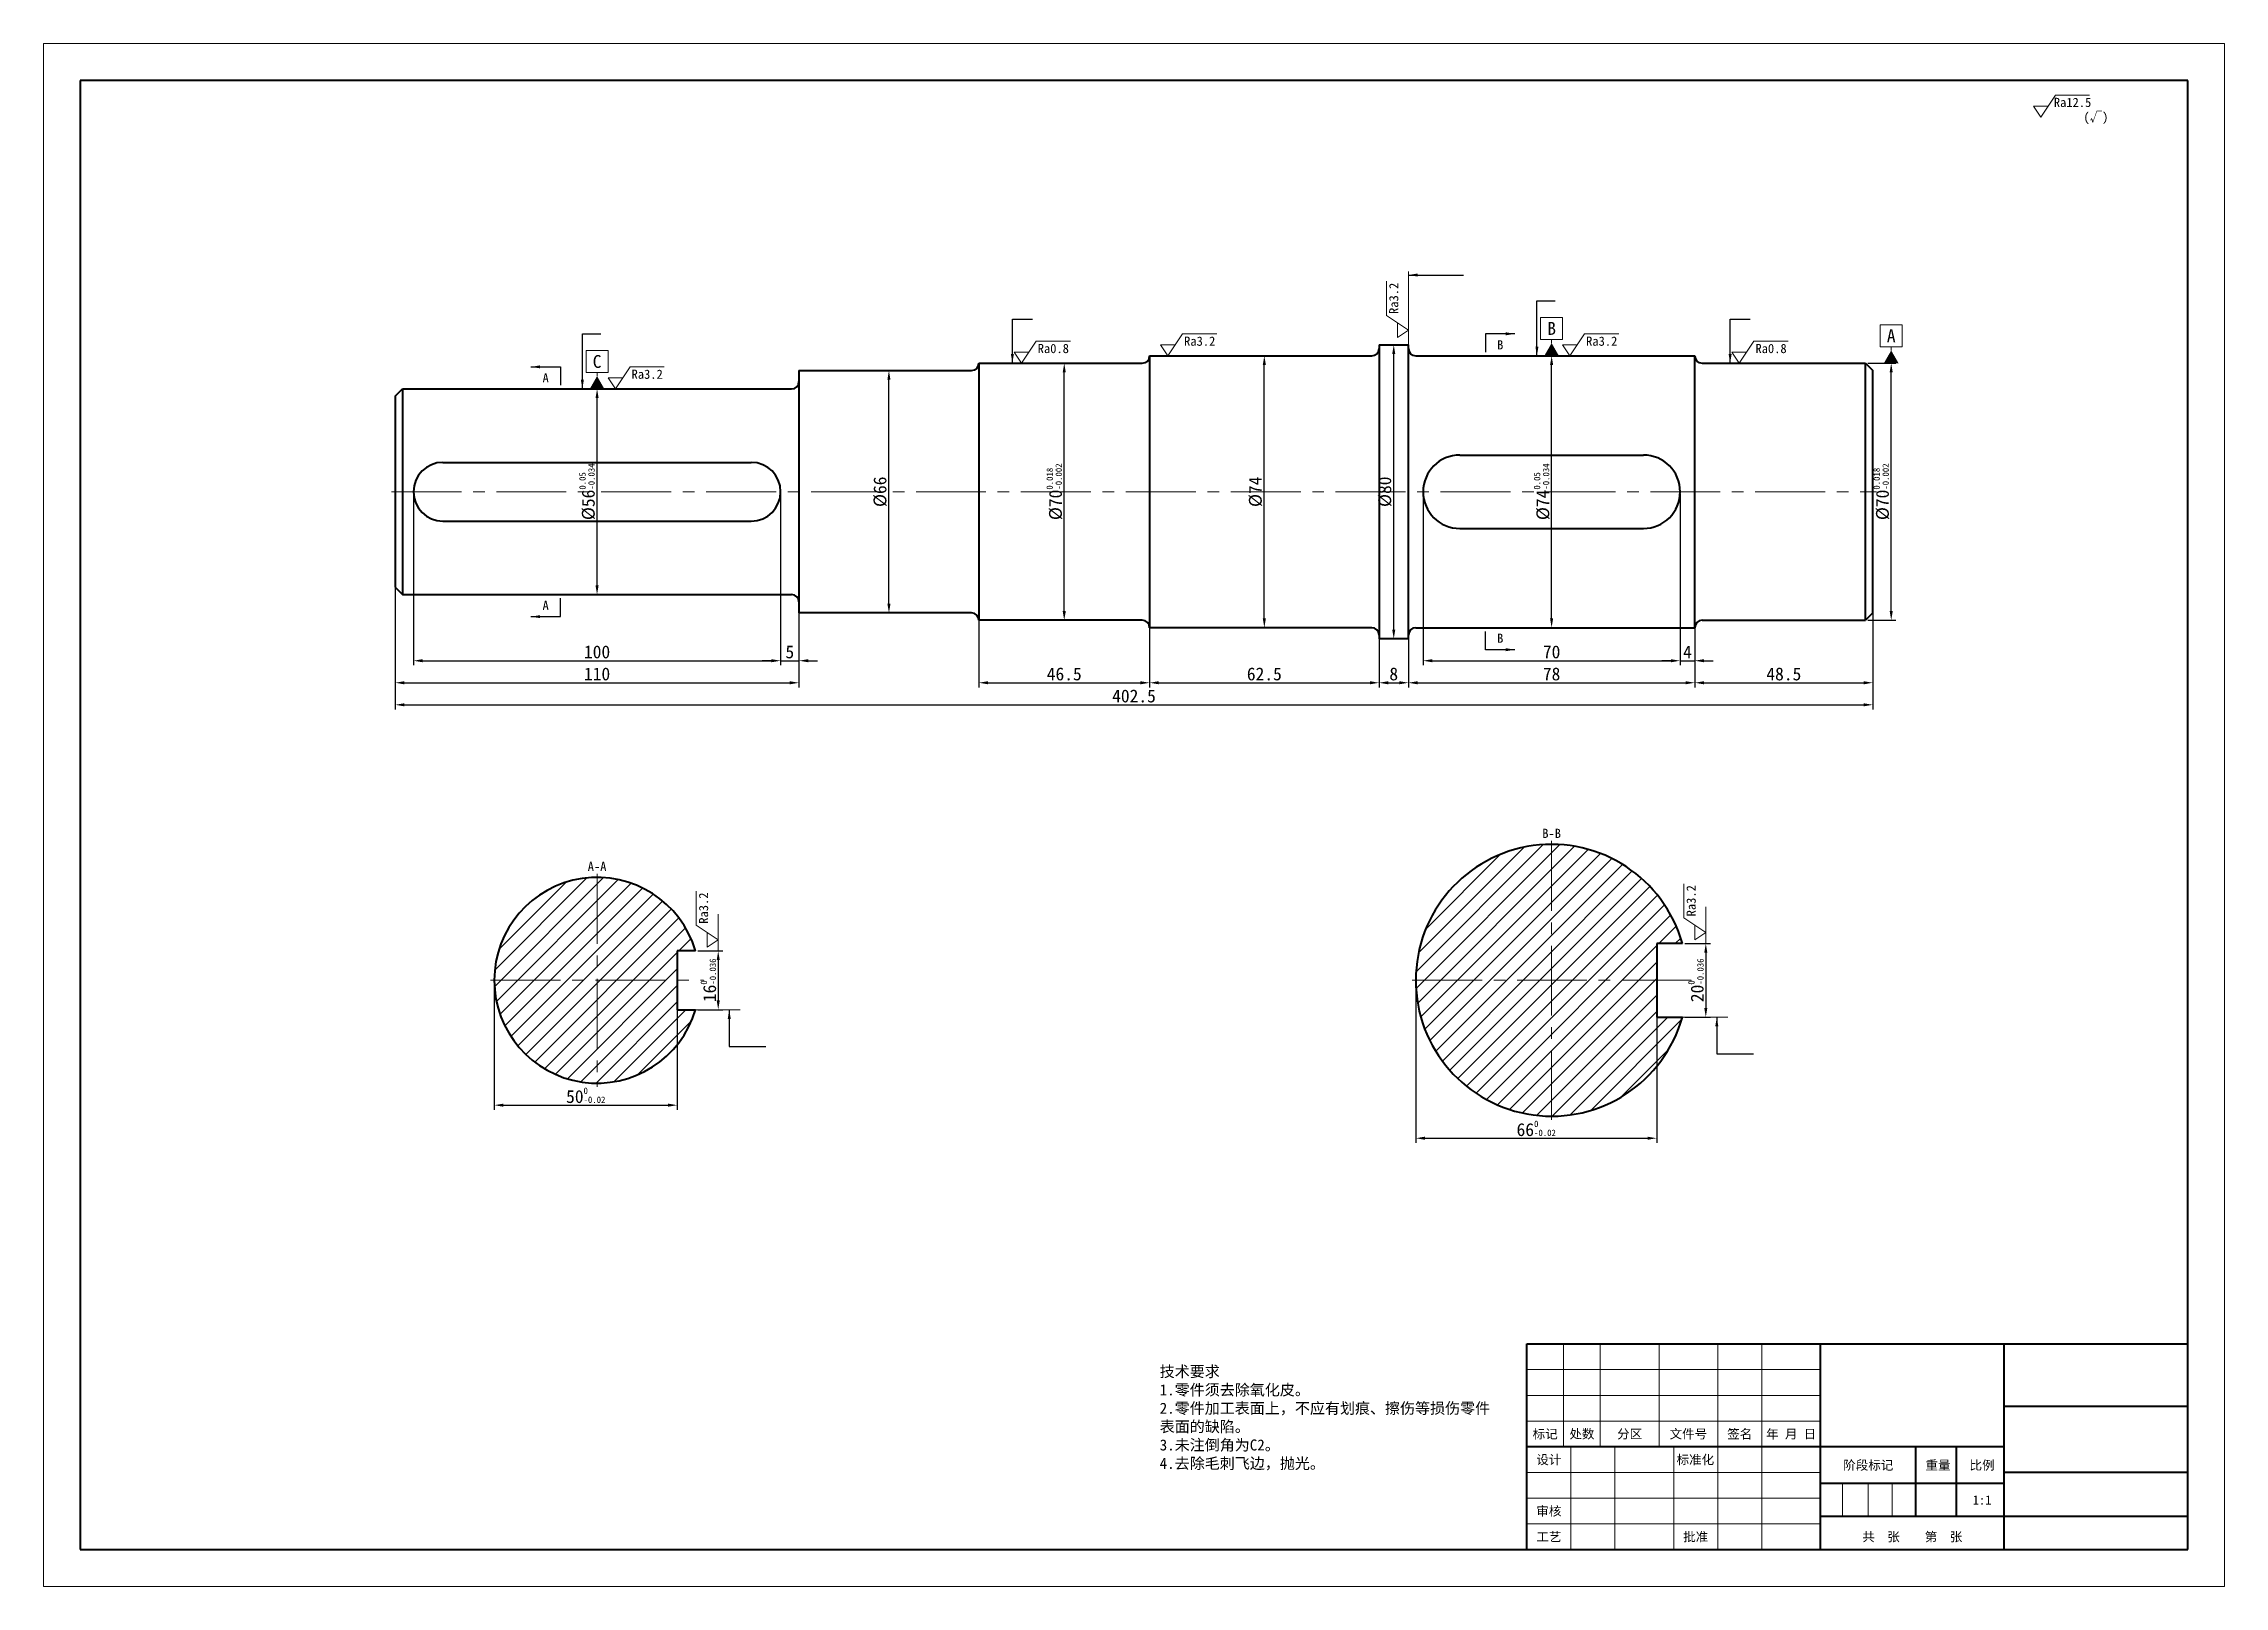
# Model space of a CAD drawing. Header units: millimetres. Extents: x -10 to 584, y -10 to 410.
import ezdxf
from ezdxf.enums import TextEntityAlignment as Align

# ---------------------------------------------------------------- set-up
doc = ezdxf.new("R2010")
doc.units = ezdxf.units.MM
doc.linetypes.add('CENTER2', pattern=[28.575, 19.05, -3.175, 3.175, -3.175])
for name, color, linetype, lineweight in [('中心线', 1, 'CENTER2', 20), ('剖面线', 4, 'Continuous', 20), ('尺寸', 3, 'Continuous', 20), ('文字', 7, 'Continuous', 20), ('标注', 7, 'Continuous', 20), ('粗实线', 7, 'Continuous', 40), ('细实线', 7, 'Continuous', 20)]:
    doc.layers.add(name, color=color, linetype=linetype, lineweight=lineweight)
doc.styles.add('SongTi', font='', dxfattribs={"height": 2.5})
doc.styles.get('SongTi').set_extended_font_data('SimSun', bold=True)
doc.dimstyles.new('ISO-25', dxfattribs={"dimtxt": 2.5, "dimasz": 2.5, "dimexe": 1.25, "dimexo": 0.625, "dimtad": 1, "dimdsep": 46, "dimtxsty": 'Standard', "dimcen": 2.5, "dimadec": 0, "dimazin": 0, "dimtfac": 1, "dimtmove": 0, "dimatfit": 3, "dimfxl": 1, "dimarcsym": 0})

# ---------------------------------------------------------------- blocks, each defined once
blk = doc.blocks.new('*D1')
at = {"layer": 'Defpoints', "color": 0, "linetype": 'Continuous'}
for p in [(90.75, 288), (190.75, 288), (190.75, 242)]:
    blk.add_point(p, dxfattribs=at)
at = {"layer": '尺寸', "color": 0, "linetype": 'Continuous', "lineweight": -2}
for p, q in [((90.75, 287.38), (90.75, 240.75)), ((190.75, 287.38), (190.75, 240.75)), ((93.25, 242), (188.25, 242))]:
    blk.add_line(p, q, dxfattribs=at)
at = {"layer": '尺寸', "color": 0, "linetype": 'Continuous'}
for points in [[(93.25, 242.42), (93.25, 241.58), (90.75, 242)], [(188.25, 242.42), (188.25, 241.58), (190.75, 242)]]:
    blk.add_solid(points, dxfattribs=at)
at = {"layer": '尺寸', "color": 0, "linetype": 'Continuous', "lineweight": 20, "insert": (140.75, 244.38), "char_height": 3.5, "attachment_point": 5}
blk.add_mtext('\\A3;100', dxfattribs=at)
blk = doc.blocks.new('*D2')
at = {"layer": 'Defpoints', "color": 0, "linetype": 'Continuous'}
for p in [(190.75, 288), (195.75, 288), (195.75, 242)]:
    blk.add_point(p, dxfattribs=at)
at = {"layer": '尺寸', "color": 0, "linetype": 'Continuous', "lineweight": -2}
for p, q in [((190.75, 287.38), (190.75, 240.75)), ((195.75, 287.38), (195.75, 240.75)), ((188.25, 242), (185.75, 242)), ((190.75, 242), (195.75, 242)), ((198.25, 242), (200.75, 242))]:
    blk.add_line(p, q, dxfattribs=at)
at = {"layer": '尺寸', "color": 0, "linetype": 'Continuous'}
for points in [[(188.25, 242.42), (188.25, 241.58), (190.75, 242)], [(198.25, 242.42), (198.25, 241.58), (195.75, 242)]]:
    blk.add_solid(points, dxfattribs=at)
at = {"layer": '尺寸', "color": 0, "linetype": 'Continuous', "lineweight": 20, "insert": (193.25, 244.38), "char_height": 3.5, "attachment_point": 5}
blk.add_mtext('\\A3;5', dxfattribs=at)
blk = doc.blocks.new('*D3')
at = {"layer": 'Defpoints', "color": 0, "linetype": 'Continuous'}
for p in [(112.75, 155), (162.58, 155), (162.58, 121)]:
    blk.add_point(p, dxfattribs=at)
at = {"layer": '尺寸', "color": 0, "linetype": 'Continuous', "lineweight": -2}
for p, q in [((112.75, 154.38), (112.75, 119.75)), ((162.58, 154.38), (162.58, 119.75)), ((115.25, 121), (160.08, 121))]:
    blk.add_line(p, q, dxfattribs=at)
at = {"layer": '尺寸', "color": 0, "linetype": 'Continuous'}
for points in [[(115.25, 121.42), (115.25, 120.58), (112.75, 121)], [(160.08, 121.42), (160.08, 120.58), (162.58, 121)]]:
    blk.add_solid(points, dxfattribs=at)
at = {"layer": '尺寸', "color": 0, "linetype": 'Continuous', "lineweight": 20, "insert": (137.67, 123.67), "char_height": 3.5, "attachment_point": 5}
blk.add_mtext('\\A3;50{\\H0.5x;\\S0^ -0.02;}', dxfattribs=at)
blk = doc.blocks.new('*D4')
at = {"layer": 'Defpoints', "color": 0, "linetype": 'Continuous'}
for p in [(167.58, 163), (167.58, 147), (173.75, 147)]:
    blk.add_point(p, dxfattribs=at)
at = {"layer": '尺寸', "color": 0, "linetype": 'Continuous', "lineweight": -2}
for p, q in [((168.21, 163), (175, 163)), ((173.75, 160.5), (173.75, 149.5)), ((168.21, 147), (175, 147))]:
    blk.add_line(p, q, dxfattribs=at)
at = {"layer": '尺寸', "color": 0, "linetype": 'Continuous'}
for points in [[(173.33, 160.5), (174.17, 160.5), (173.75, 163)], [(173.33, 149.5), (174.17, 149.5), (173.75, 147)]]:
    blk.add_solid(points, dxfattribs=at)
at = {"layer": '尺寸', "color": 0, "linetype": 'Continuous', "lineweight": 20, "insert": (171.08, 155), "char_height": 3.5, "attachment_point": 5, "rotation": 90}
blk.add_mtext('\\A3;16{\\H0.5x;\\S0^ -0.036;}', dxfattribs=at)
blk = doc.blocks.new('*D5')
at = {"layer": 'Defpoints', "color": 0, "linetype": 'Continuous'}
for p in [(140.75, 316), (140.75, 316), (140.75, 260)]:
    blk.add_point(p, dxfattribs=at)
at = {"layer": '尺寸', "color": 0, "linetype": 'Continuous', "lineweight": -2}
for p, q in [((140.12, 316), (139.5, 316)), ((140.75, 262.5), (140.75, 313.5)), ((140.12, 260), (139.5, 260))]:
    blk.add_line(p, q, dxfattribs=at)
at = {"layer": '尺寸', "color": 0, "linetype": 'Continuous'}
for points in [[(140.33, 313.5), (141.17, 313.5), (140.75, 316)], [(140.33, 262.5), (141.17, 262.5), (140.75, 260)]]:
    blk.add_solid(points, dxfattribs=at)
at = {"layer": '尺寸', "color": 0, "linetype": 'Continuous', "lineweight": 20, "insert": (138.08, 288), "char_height": 3.5, "attachment_point": 5, "rotation": 90}
blk.add_mtext('\\A3;%%C56{\\H0.5x;\\S0.05^ -0.034;}', dxfattribs=at)
blk = doc.blocks.new('*D6')
at = {"layer": 'Defpoints', "color": 0, "linetype": 'Continuous'}
for p in [(85.75, 288), (195.75, 288), (195.75, 236)]:
    blk.add_point(p, dxfattribs=at)
at = {"layer": '尺寸', "color": 0, "linetype": 'Continuous', "lineweight": -2}
for p, q in [((85.75, 287.38), (85.75, 234.75)), ((195.75, 287.38), (195.75, 234.75)), ((88.25, 236), (193.25, 236))]:
    blk.add_line(p, q, dxfattribs=at)
at = {"layer": '尺寸', "color": 0, "linetype": 'Continuous'}
for points in [[(88.25, 236.42), (88.25, 235.58), (85.75, 236)], [(193.25, 236.42), (193.25, 235.58), (195.75, 236)]]:
    blk.add_solid(points, dxfattribs=at)
at = {"layer": '尺寸', "color": 0, "linetype": 'Continuous', "lineweight": 20, "insert": (140.75, 238.38), "char_height": 3.5, "attachment_point": 5}
blk.add_mtext('\\A3;110', dxfattribs=at)
blk = doc.blocks.new('*D7')
at = {"layer": 'Defpoints', "color": 0, "linetype": 'Continuous'}
for p in [(220.25, 321), (220.25, 321), (220.25, 255)]:
    blk.add_point(p, dxfattribs=at)
at = {"layer": '尺寸', "color": 0, "linetype": 'Continuous', "lineweight": -2}
for p, q in [((220.88, 321), (221.5, 321)), ((220.25, 257.5), (220.25, 318.5)), ((219.62, 255), (219, 255))]:
    blk.add_line(p, q, dxfattribs=at)
at = {"layer": '尺寸', "color": 0, "linetype": 'Continuous'}
for points in [[(219.83, 318.5), (220.67, 318.5), (220.25, 321)], [(219.83, 257.5), (220.67, 257.5), (220.25, 255)]]:
    blk.add_solid(points, dxfattribs=at)
at = {"layer": '尺寸', "color": 0, "linetype": 'Continuous', "lineweight": 20, "insert": (217.88, 288), "char_height": 3.5, "attachment_point": 5, "rotation": 90}
blk.add_mtext('\\A3;%%C66', dxfattribs=at)
blk = doc.blocks.new('*D8')
at = {"layer": 'Defpoints', "color": 0, "linetype": 'Continuous'}
for p in [(244.75, 288), (291.25, 288), (291.25, 236)]:
    blk.add_point(p, dxfattribs=at)
at = {"layer": '尺寸', "color": 0, "linetype": 'Continuous', "lineweight": -2}
for p, q in [((244.75, 287.38), (244.75, 234.75)), ((291.25, 287.38), (291.25, 234.75)), ((247.25, 236), (288.75, 236))]:
    blk.add_line(p, q, dxfattribs=at)
at = {"layer": '尺寸', "color": 0, "linetype": 'Continuous'}
for points in [[(247.25, 236.42), (247.25, 235.58), (244.75, 236)], [(288.75, 236.42), (288.75, 235.58), (291.25, 236)]]:
    blk.add_solid(points, dxfattribs=at)
at = {"layer": '尺寸', "color": 0, "linetype": 'Continuous', "lineweight": 20, "insert": (268, 238.38), "char_height": 3.5, "attachment_point": 5}
blk.add_mtext('\\A3;46.5', dxfattribs=at)
blk = doc.blocks.new('*D9')
at = {"layer": 'Defpoints', "color": 0, "linetype": 'Continuous'}
for p in [(268, 323), (268, 323), (268, 253)]:
    blk.add_point(p, dxfattribs=at)
at = {"layer": '尺寸', "color": 0, "linetype": 'Continuous', "lineweight": -2}
for p, q in [((267.38, 323), (266.75, 323)), ((268, 255.5), (268, 320.5)), ((267.38, 253), (266.75, 253))]:
    blk.add_line(p, q, dxfattribs=at)
at = {"layer": '尺寸', "color": 0, "linetype": 'Continuous'}
for points in [[(267.58, 320.5), (268.42, 320.5), (268, 323)], [(267.58, 255.5), (268.42, 255.5), (268, 253)]]:
    blk.add_solid(points, dxfattribs=at)
at = {"layer": '尺寸', "color": 0, "linetype": 'Continuous', "lineweight": 20, "insert": (265.33, 288), "char_height": 3.5, "attachment_point": 5, "rotation": 90}
blk.add_mtext('\\A3;%%C70{\\H0.5x;\\S0.018^ -0.002;}', dxfattribs=at)
blk = doc.blocks.new('*D10')
at = {"layer": 'Defpoints', "color": 0, "linetype": 'Continuous'}
for p in [(322.5, 325), (322.5, 325), (322.5, 251)]:
    blk.add_point(p, dxfattribs=at)
at = {"layer": '尺寸', "color": 0, "linetype": 'Continuous', "lineweight": -2}
for p, q in [((321.88, 325), (321.25, 325)), ((322.5, 253.5), (322.5, 322.5)), ((321.88, 251), (321.25, 251))]:
    blk.add_line(p, q, dxfattribs=at)
at = {"layer": '尺寸', "color": 0, "linetype": 'Continuous'}
for points in [[(322.08, 322.5), (322.92, 322.5), (322.5, 325)], [(322.08, 253.5), (322.92, 253.5), (322.5, 251)]]:
    blk.add_solid(points, dxfattribs=at)
at = {"layer": '尺寸', "color": 0, "linetype": 'Continuous', "lineweight": 20, "insert": (320.12, 288), "char_height": 3.5, "attachment_point": 5, "rotation": 90}
blk.add_mtext('\\A3;%%C74', dxfattribs=at)
blk = doc.blocks.new('*D11')
at = {"layer": 'Defpoints', "color": 0, "linetype": 'Continuous'}
for p in [(291.25, 288), (353.75, 288), (353.75, 236)]:
    blk.add_point(p, dxfattribs=at)
at = {"layer": '尺寸', "color": 0, "linetype": 'Continuous', "lineweight": -2}
for p, q in [((291.25, 287.38), (291.25, 234.75)), ((353.75, 287.38), (353.75, 234.75)), ((293.75, 236), (351.25, 236))]:
    blk.add_line(p, q, dxfattribs=at)
at = {"layer": '尺寸', "color": 0, "linetype": 'Continuous'}
for points in [[(293.75, 236.42), (293.75, 235.58), (291.25, 236)], [(351.25, 236.42), (351.25, 235.58), (353.75, 236)]]:
    blk.add_solid(points, dxfattribs=at)
at = {"layer": '尺寸', "color": 0, "linetype": 'Continuous', "lineweight": 20, "insert": (322.5, 238.38), "char_height": 3.5, "attachment_point": 5}
blk.add_mtext('\\A3;62.5', dxfattribs=at)
blk = doc.blocks.new('*D12')
at = {"layer": 'Defpoints', "color": 0, "linetype": 'Continuous'}
for p in [(357.75, 328), (357.75, 328), (357.75, 248)]:
    blk.add_point(p, dxfattribs=at)
at = {"layer": '尺寸', "color": 0, "linetype": 'Continuous', "lineweight": -2}
for p, q in [((357.12, 328), (356.5, 328)), ((357.75, 250.5), (357.75, 325.5)), ((357.12, 248), (356.5, 248))]:
    blk.add_line(p, q, dxfattribs=at)
at = {"layer": '尺寸', "color": 0, "linetype": 'Continuous'}
for points in [[(357.33, 325.5), (358.17, 325.5), (357.75, 328)], [(357.33, 250.5), (358.17, 250.5), (357.75, 248)]]:
    blk.add_solid(points, dxfattribs=at)
at = {"layer": '尺寸', "color": 0, "linetype": 'Continuous', "lineweight": 20, "insert": (355.37, 288), "char_height": 3.5, "attachment_point": 5, "rotation": 90}
blk.add_mtext('\\A3;%%C80', dxfattribs=at)
blk = doc.blocks.new('*D13')
at = {"layer": 'Defpoints', "color": 0, "linetype": 'Continuous'}
for p in [(353.75, 288), (361.75, 288), (361.75, 236)]:
    blk.add_point(p, dxfattribs=at)
at = {"layer": '尺寸', "color": 0, "linetype": 'Continuous', "lineweight": -2}
for p, q in [((353.75, 287.38), (353.75, 234.75)), ((361.75, 287.38), (361.75, 234.75)), ((356.25, 236), (359.25, 236))]:
    blk.add_line(p, q, dxfattribs=at)
at = {"layer": '尺寸', "color": 0, "linetype": 'Continuous'}
for points in [[(356.25, 236.42), (356.25, 235.58), (353.75, 236)], [(359.25, 236.42), (359.25, 235.58), (361.75, 236)]]:
    blk.add_solid(points, dxfattribs=at)
at = {"layer": '尺寸', "color": 0, "linetype": 'Continuous', "lineweight": 20, "insert": (357.75, 238.38), "char_height": 3.5, "attachment_point": 5}
blk.add_mtext('\\A3;8', dxfattribs=at)
blk = doc.blocks.new('*D14')
at = {"layer": 'Defpoints', "color": 0, "linetype": 'Continuous'}
for p in [(365.75, 288), (435.75, 288), (435.75, 242)]:
    blk.add_point(p, dxfattribs=at)
at = {"layer": '尺寸', "color": 0, "linetype": 'Continuous', "lineweight": -2}
for p, q in [((365.75, 287.38), (365.75, 240.75)), ((435.75, 287.38), (435.75, 240.75)), ((368.25, 242), (433.25, 242))]:
    blk.add_line(p, q, dxfattribs=at)
at = {"layer": '尺寸', "color": 0, "linetype": 'Continuous'}
for points in [[(368.25, 242.42), (368.25, 241.58), (365.75, 242)], [(433.25, 242.42), (433.25, 241.58), (435.75, 242)]]:
    blk.add_solid(points, dxfattribs=at)
at = {"layer": '尺寸', "color": 0, "linetype": 'Continuous', "lineweight": 20, "insert": (400.75, 244.38), "char_height": 3.5, "attachment_point": 5}
blk.add_mtext('\\A3;70', dxfattribs=at)
blk = doc.blocks.new('*D15')
at = {"layer": 'Defpoints', "color": 0, "linetype": 'Continuous'}
for p in [(435.75, 288), (439.75, 288), (439.75, 242)]:
    blk.add_point(p, dxfattribs=at)
at = {"layer": '尺寸', "color": 0, "linetype": 'Continuous', "lineweight": -2}
for p, q in [((435.75, 287.38), (435.75, 240.75)), ((439.75, 287.38), (439.75, 240.75)), ((433.25, 242), (430.75, 242)), ((435.75, 242), (439.75, 242)), ((442.25, 242), (444.75, 242))]:
    blk.add_line(p, q, dxfattribs=at)
at = {"layer": '尺寸', "color": 0, "linetype": 'Continuous'}
for points in [[(433.25, 242.42), (433.25, 241.58), (435.75, 242)], [(442.25, 242.42), (442.25, 241.58), (439.75, 242)]]:
    blk.add_solid(points, dxfattribs=at)
at = {"layer": '尺寸', "color": 0, "linetype": 'Continuous', "lineweight": 20, "insert": (437.75, 244.38), "char_height": 3.5, "attachment_point": 5}
blk.add_mtext('\\A3;4', dxfattribs=at)
blk = doc.blocks.new('*D16')
at = {"layer": 'Defpoints', "color": 0, "linetype": 'Continuous'}
for p in [(363.75, 155), (429.37, 155), (429.37, 112)]:
    blk.add_point(p, dxfattribs=at)
at = {"layer": '尺寸', "color": 0, "linetype": 'Continuous', "lineweight": -2}
for p, q in [((363.75, 154.38), (363.75, 110.75)), ((429.37, 154.38), (429.37, 110.75)), ((366.25, 112), (426.87, 112))]:
    blk.add_line(p, q, dxfattribs=at)
at = {"layer": '尺寸', "color": 0, "linetype": 'Continuous'}
for points in [[(366.25, 112.42), (366.25, 111.58), (363.75, 112)], [(426.87, 112.42), (426.87, 111.58), (429.37, 112)]]:
    blk.add_solid(points, dxfattribs=at)
at = {"layer": '尺寸', "color": 0, "linetype": 'Continuous', "lineweight": 20, "insert": (396.56, 114.67), "char_height": 3.5, "attachment_point": 5}
blk.add_mtext('\\A3;66{\\H0.5x;\\S0^ -0.02;}', dxfattribs=at)
blk = doc.blocks.new('*D17')
at = {"layer": 'Defpoints', "color": 0, "linetype": 'Continuous'}
for p in [(436.37, 165), (436.37, 145), (442.75, 145)]:
    blk.add_point(p, dxfattribs=at)
at = {"layer": '尺寸', "color": 0, "linetype": 'Continuous', "lineweight": -2}
for p, q in [((437, 165), (444, 165)), ((442.75, 162.5), (442.75, 147.5)), ((437, 145), (444, 145))]:
    blk.add_line(p, q, dxfattribs=at)
at = {"layer": '尺寸', "color": 0, "linetype": 'Continuous'}
for points in [[(442.33, 162.5), (443.17, 162.5), (442.75, 165)], [(442.33, 147.5), (443.17, 147.5), (442.75, 145)]]:
    blk.add_solid(points, dxfattribs=at)
at = {"layer": '尺寸', "color": 0, "linetype": 'Continuous', "lineweight": 20, "insert": (440.08, 155), "char_height": 3.5, "attachment_point": 5, "rotation": 90}
blk.add_mtext('\\A3;20{\\H0.5x;\\S0^ -0.036;}', dxfattribs=at)
blk = doc.blocks.new('*D18')
at = {"layer": 'Defpoints', "color": 0, "linetype": 'Continuous'}
for p in [(400.75, 325), (400.75, 325), (400.75, 251)]:
    blk.add_point(p, dxfattribs=at)
at = {"layer": '尺寸', "color": 0, "linetype": 'Continuous', "lineweight": -2}
for p, q in [((400.12, 325), (399.5, 325)), ((400.75, 253.5), (400.75, 322.5)), ((400.12, 251), (399.5, 251))]:
    blk.add_line(p, q, dxfattribs=at)
at = {"layer": '尺寸', "color": 0, "linetype": 'Continuous'}
for points in [[(400.33, 322.5), (401.17, 322.5), (400.75, 325)], [(400.33, 253.5), (401.17, 253.5), (400.75, 251)]]:
    blk.add_solid(points, dxfattribs=at)
at = {"layer": '尺寸', "color": 0, "linetype": 'Continuous', "lineweight": 20, "insert": (398.08, 288), "char_height": 3.5, "attachment_point": 5, "rotation": 90}
blk.add_mtext('\\A3;%%C74{\\H0.5x;\\S0.05^ -0.034;}', dxfattribs=at)
blk = doc.blocks.new('*D19')
at = {"layer": 'Defpoints', "color": 0, "linetype": 'Continuous'}
for p in [(361.75, 288), (439.75, 288), (439.75, 236)]:
    blk.add_point(p, dxfattribs=at)
at = {"layer": '尺寸', "color": 0, "linetype": 'Continuous', "lineweight": -2}
for p, q in [((361.75, 287.38), (361.75, 234.75)), ((439.75, 287.38), (439.75, 234.75)), ((364.25, 236), (437.25, 236))]:
    blk.add_line(p, q, dxfattribs=at)
at = {"layer": '尺寸', "color": 0, "linetype": 'Continuous'}
for points in [[(364.25, 236.42), (364.25, 235.58), (361.75, 236)], [(437.25, 236.42), (437.25, 235.58), (439.75, 236)]]:
    blk.add_solid(points, dxfattribs=at)
at = {"layer": '尺寸', "color": 0, "linetype": 'Continuous', "lineweight": 20, "insert": (400.75, 238.38), "char_height": 3.5, "attachment_point": 5}
blk.add_mtext('\\A3;78', dxfattribs=at)
blk = doc.blocks.new('*D20')
at = {"layer": 'Defpoints', "color": 0, "linetype": 'Continuous'}
for p in [(439.75, 288), (488.25, 288), (488.25, 236)]:
    blk.add_point(p, dxfattribs=at)
at = {"layer": '尺寸', "color": 0, "linetype": 'Continuous', "lineweight": -2}
for p, q in [((439.75, 287.38), (439.75, 234.75)), ((488.25, 287.38), (488.25, 234.75)), ((442.25, 236), (485.75, 236))]:
    blk.add_line(p, q, dxfattribs=at)
at = {"layer": '尺寸', "color": 0, "linetype": 'Continuous'}
for points in [[(442.25, 236.42), (442.25, 235.58), (439.75, 236)], [(485.75, 236.42), (485.75, 235.58), (488.25, 236)]]:
    blk.add_solid(points, dxfattribs=at)
at = {"layer": '尺寸', "color": 0, "linetype": 'Continuous', "lineweight": 20, "insert": (464, 238.38), "char_height": 3.5, "attachment_point": 5}
blk.add_mtext('\\A3;48.5', dxfattribs=at)
blk = doc.blocks.new('*D21')
at = {"layer": 'Defpoints', "color": 0, "linetype": 'Continuous'}
for p in [(486.25, 323), (493.25, 323), (486.25, 253)]:
    blk.add_point(p, dxfattribs=at)
at = {"layer": '尺寸', "color": 0, "linetype": 'Continuous', "lineweight": -2}
for p, q in [((486.88, 323), (494.5, 323)), ((493.25, 255.5), (493.25, 320.5)), ((486.88, 253), (494.5, 253))]:
    blk.add_line(p, q, dxfattribs=at)
at = {"layer": '尺寸', "color": 0, "linetype": 'Continuous'}
for points in [[(492.83, 320.5), (493.67, 320.5), (493.25, 323)], [(492.83, 255.5), (493.67, 255.5), (493.25, 253)]]:
    blk.add_solid(points, dxfattribs=at)
at = {"layer": '尺寸', "color": 0, "linetype": 'Continuous', "lineweight": 20, "insert": (490.58, 288), "char_height": 3.5, "attachment_point": 5, "rotation": 90}
blk.add_mtext('\\A3;%%C70{\\H0.5x;\\S0.018^ -0.002;}', dxfattribs=at)
blk = doc.blocks.new('*D22')
at = {"layer": 'Defpoints', "color": 0, "linetype": 'Continuous'}
for p in [(85.75, 288), (488.25, 288), (488.25, 230)]:
    blk.add_point(p, dxfattribs=at)
at = {"layer": '尺寸', "color": 0, "linetype": 'Continuous', "lineweight": -2}
for p, q in [((85.75, 287.38), (85.75, 228.75)), ((488.25, 287.38), (488.25, 228.75)), ((88.25, 230), (485.75, 230))]:
    blk.add_line(p, q, dxfattribs=at)
at = {"layer": '尺寸', "color": 0, "linetype": 'Continuous'}
for points in [[(88.25, 230.42), (88.25, 229.58), (85.75, 230)], [(485.75, 230.42), (485.75, 229.58), (488.25, 230)]]:
    blk.add_solid(points, dxfattribs=at)
at = {"layer": '尺寸', "color": 0, "linetype": 'Continuous', "lineweight": 20, "insert": (287, 232.38), "char_height": 3.5, "attachment_point": 5}
blk.add_mtext('\\A3;402.5', dxfattribs=at)

msp = doc.modelspace()

# ---------------------------------------------------------------- hatches: boundary and pattern name
at = {"layer": '剖面线', "linetype": 'Continuous', "lineweight": 20}
h = msp.add_hatch(dxfattribs=at)
h.set_pattern_fill('ANSI31', color=4, style=0)
edge = h.paths.add_edge_path()
edge.add_arc((400.75, 155), 37, 15.68035, 344.31965)
edge.add_line((436.373, 145), (429.373, 145))
edge.add_line((429.373, 145), (429.373, 165))
edge.add_line((429.373, 165), (436.373, 165))
h = msp.add_hatch(dxfattribs=at)
h.set_pattern_fill('ANSI31', color=4, style=0)
edge = h.paths.add_edge_path()
edge.add_arc((140.75, 155), 28, 16.60155, 343.39845)
edge.add_line((167.583, 147), (162.583, 147))
edge.add_line((162.583, 147), (162.583, 163))
edge.add_line((162.583, 163), (167.583, 163))

# ---------------------------------------------------------------- linework, layer by layer
at = {"layer": '中心线', "color": 1, "linetype": 'CENTER2', "lineweight": 20}
for p, q in [((84.75, 288), (489.25, 288)), ((400.75, 193), (400.75, 117)), ((140.75, 184), (140.75, 126)), ((111.75, 155), (169.75, 155)), ((362.75, 155), (438.75, 155))]:
    msp.add_line(p, q, dxfattribs=at)
at = {"layer": '尺寸', "color": 3, "linetype": 'Continuous', "lineweight": 20}
for p, q in [((361.75, 328), (361.75, 348)), ((173.75, 163), (173.75, 173)), ((442.75, 165), (442.75, 175)), ((167.583, 147), (179.75, 147)), ((436.373, 145), (448.75, 145))]:
    msp.add_line(p, q, dxfattribs=at)
at = {"layer": '标注', "color": 7, "linetype": 'Continuous', "lineweight": 20}
for p, q in [((534, 390), (532, 393)), ((532, 393), (536, 393)), ((534, 390), (538, 396)), ((538, 396), (547.3, 396)), ((355.75, 336), (355.75, 345.3)), ((361.75, 332), (355.75, 336)), ((358.75, 330), (358.75, 334)), ((403.75, 335.47), (397.75, 335.47)), ((397.75, 335.47), (397.75, 329.47)), ((403.75, 329.47), (403.75, 335.47)), ((496.25, 333.47), (490.25, 333.47)), ((490.25, 333.47), (490.25, 327.47)), ((496.25, 327.47), (496.25, 333.47)), ((256.375, 323), (260.375, 329)), ((260.375, 329), (269.675, 329)), ((296.25, 325), (294.25, 328)), ((294.25, 328), (298.25, 328)), ((296.25, 325), (300.25, 331)), ((300.25, 331), (309.55, 331)), ((361.75, 332), (358.75, 330)), ((397.75, 329.47), (403.75, 329.47)), ((400.75, 328.47), (400.75, 329.47)), ((405.75, 325), (403.75, 328)), ((403.75, 328), (407.75, 328)), ((405.75, 325), (409.75, 331)), ((409.75, 331), (419.05, 331)), ((451.875, 323), (455.875, 329)), ((455.875, 329), (465.175, 329)), ((490.25, 327.47), (496.25, 327.47)), ((493.25, 326.47), (493.25, 327.47)), ((143.75, 326.47), (137.75, 326.47)), ((137.75, 326.47), (137.75, 320.47)), ((143.75, 320.47), (143.75, 326.47)), ((145.75, 316), (149.75, 322)), ((149.75, 322), (159.05, 322)), ((256.375, 323), (254.375, 326)), ((254.375, 326), (258.375, 326)), ((451.875, 323), (449.875, 326)), ((449.875, 326), (453.875, 326)), ((137.75, 320.47), (143.75, 320.47)), ((140.75, 319.47), (140.75, 320.47)), ((145.75, 316), (143.75, 319)), ((143.75, 319), (147.75, 319)), ((167.75, 170), (167.75, 179.3)), ((436.75, 172), (436.75, 181.3)), ((173.75, 166), (167.75, 170)), ((170.75, 164), (170.75, 168)), ((442.75, 168), (436.75, 172)), ((439.75, 166), (439.75, 170)), ((442.75, 168), (439.75, 166)), ((173.75, 166), (170.75, 164))]:
    msp.add_line(p, q, dxfattribs=at)
for points in [[(398.75, 325), (402.75, 325), (400.75, 328.47)], [(491.25, 323), (495.25, 323), (493.25, 326.47)], [(138.75, 316), (142.75, 316), (140.75, 319.47)]]:
    msp.add_solid(points, dxfattribs=at)
at = {"layer": '粗实线', "color": 7, "linetype": 'Continuous', "lineweight": 40}
for p, q in [((574, 400), (0, 400)), ((0, 400), (0, 0)), ((574, 0), (574, 400)), ((353.75, 328), (353.75, 248)), ((353.75, 328), (361.75, 328)), ((361.75, 248), (361.75, 328)), ((195.75, 321), (195.75, 255)), ((195.75, 321), (242.75, 321)), ((244.75, 323), (244.75, 253)), ((244.75, 323), (289.25, 323)), ((291.25, 325), (291.25, 251)), ((291.25, 325), (351.75, 325)), ((363.75, 325), (439.75, 325)), ((439.75, 251), (439.75, 325)), ((441.75, 323), (486.25, 323)), ((486.25, 253), (486.25, 323)), ((486.25, 323), (488.25, 321)), ((488.25, 255), (488.25, 321)), ((85.75, 314), (87.75, 316)), ((87.75, 316), (87.75, 260)), ((87.75, 316), (193.75, 316)), ((85.75, 314), (85.75, 262)), ((375.75, 298), (425.75, 298)), ((98.75, 296), (182.75, 296)), ((98.75, 280), (182.75, 280)), ((375.75, 278), (425.75, 278)), ((85.75, 262), (87.75, 260)), ((87.75, 260), (193.75, 260)), ((242.75, 255), (195.75, 255)), ((289.25, 253), (244.75, 253)), ((351.75, 251), (291.25, 251)), ((363.75, 251), (439.75, 251)), ((441.75, 253), (486.25, 253)), ((488.25, 255), (486.25, 253)), ((361.75, 248), (353.75, 248)), ((167.583, 163), (162.583, 163)), ((162.583, 163), (162.583, 147)), ((436.373, 165), (429.373, 165)), ((429.373, 165), (429.373, 145)), ((162.583, 147), (167.583, 147)), ((429.373, 145), (436.373, 145)), ((394, 0), (394, 56)), ((394, 56), (574, 56)), ((474, 0), (474, 56)), ((524, 0), (524, 56)), ((574, 39), (524, 39)), ((524, 28), (394, 28)), ((500, 9), (500, 28)), ((511, 9), (511, 28)), ((524, 18), (474, 18)), ((574, 21), (524, 21)), ((524, 9), (474, 9)), ((574, 9), (524, 9)), ((0, 0), (574, 0))]:
    msp.add_line(p, q, dxfattribs=at)
for centre, radius, start, end in [((351.75, 327), 2, 270, 0), ((363.75, 327), 2, 180, 270), ((242.75, 323), 2, 270, 0), ((289.25, 325), 2, 270, 0), ((441.75, 325), 2, 180, 270), ((193.75, 318), 2, 270, 0), ((375.75, 288), 10, 90, 270), ((425.75, 288), 10, 270, 90), ((98.75, 288), 8, 90, 270), ((182.75, 288), 8, 270, 90), ((193.75, 258), 2, 0, 90), ((242.75, 253), 2, 0, 90), ((289.25, 251), 2, 0, 90), ((351.75, 249), 2, 0, 90), ((363.75, 249), 2, 90, 180), ((441.75, 251), 2, 90, 180), ((400.75, 155), 37, 15.68035, 344.31965), ((140.75, 155), 28, 16.60155, 343.39845)]:
    msp.add_arc(centre, radius, start, end, dxfattribs=at)
at = {"layer": '细实线', "color": 7, "linetype": 'Continuous', "lineweight": 20}
for p, q in [((584, 410), (-10, 410)), ((-10, 410), (-10, -10)), ((584, -10), (584, 410)), ((404, 28), (404, 56)), ((414, 28), (414, 56)), ((430, 28), (430, 56)), ((446, 0), (446, 56)), ((458, 0), (458, 56)), ((394, 49), (474, 49)), ((394, 42), (474, 42)), ((394, 35), (474, 35)), ((406, 0), (406, 28)), ((418, 0), (418, 28)), ((434, 0), (434, 28)), ((394, 21), (474, 21)), ((480, 9), (480, 18)), ((487, 9), (487, 18)), ((493.5, 9), (493.5, 18)), ((394, 14), (474, 14)), ((394, 7), (474, 7)), ((-10, -10), (584, -10))]:
    msp.add_line(p, q, dxfattribs=at)

# ---------------------------------------------------------------- texts
at = {"layer": '尺寸', "color": 3, "insert": (294, 50), "char_height": 3, "width": 90, "attachment_point": 1, "style": 'SongTi'}
msp.add_mtext('技术要求^J1.零件须去除氧化皮。^J2.零件加工表面上，不应有划痕、擦伤等损伤零件表面的缺陷。^J3.未注倒角为C2。^J4.去除毛刺飞边，抛光。', dxfattribs=at)
at = {"layer": '文字', "color": 7, "style": 'SongTi'}
for s, height, p in [('B', 3.5, (400.75, 332.47)), ('B', 2.5, (386.75, 328)), ('A', 3.5, (493.25, 330.47)), ('C', 3.5, (140.75, 323.47)), ('A', 2.5, (126.75, 319)), ('A', 2.5, (126.75, 257.056)), ('B', 2.5, (386.75, 248.125)), ('B-B', 2.5, (400.75, 195)), ('A-A', 2.5, (140.75, 186)), ('标记', 2.5, (399, 31.5)), ('处数', 2.5, (409, 31.5)), ('分区', 2.5, (422, 31.5)), ('文件号', 2.5, (438, 31.5)), ('签名', 2.5, (452, 31.5)), ('年 月 日', 2.5, (466, 31.5)), ('设计', 2.5, (400, 24.5)), ('标准化', 2.5, (439.9, 24.5)), ('阶段标记', 2.5, (487, 23)), ('重量', 2.5, (506, 23)), ('比例', 2.5, (518, 23)), ('审核', 2.5, (400, 10.5)), ('1:1', 2.5, (518, 13.5)), ('工艺', 2.5, (400, 3.5)), ('批准', 2.5, (440, 3.5)), (' 共  张    第  张 ', 2.5, (499, 3.5))]:
    msp.add_text(s, height=height, dxfattribs=at).set_placement(p, align=Align.MIDDLE_CENTER)
at = {"layer": '标注', "color": 7, "style": 'SongTi'}
for s, p in [('Ra12.5', (542.65, 394)), ('(√)', (549, 390)), ('Ra0.8', (265.025, 327)), ('Ra3.2', (304.9, 329)), ('Ra3.2', (414.4, 329)), ('Ra0.8', (460.525, 327)), ('Ra3.2', (154.4, 320))]:
    msp.add_text(s, height=2.5, dxfattribs=at).set_placement(p, align=Align.MIDDLE_CENTER)
for p in [(357.75, 340.65), (169.75, 174.65), (438.75, 176.65)]:
    msp.add_text('Ra3.2', height=2.5, rotation=90, dxfattribs=at).set_placement(p, align=Align.MIDDLE_CENTER)

# ---------------------------------------------------------------- dimensions: what is measured, and where the dimension line sits
at = {"layer": '尺寸', "color": 3, "linetype": 'Continuous', "lineweight": 20}
for p1, p2, distance, text, override, picture, middle in [((357.75, 248), (357.75, 328), 0, '\\A3;%%C80', {"dimtxt": 3.5, "dimasz": 2.5, "dimdec": 0, "dimfrac": 2}, '*D12', (355.375, 288)), ((220.25, 255), (220.25, 321), 0, '\\A3;%%C66', {"dimtxt": 3.5, "dimasz": 2.5, "dimdec": 0, "dimfrac": 2}, '*D7', (217.875, 288)), ((268, 253), (268, 323), 0, '\\A3;%%C70{\\H0.5x;\\S0.018^ -0.002;}', {"dimtxt": 3.5, "dimasz": 2.5, "dimgap": 0.625, "dimdec": 0, "dimtol": 1, "dimlim": 0, "dimtp": 0.018, "dimtm": -0.002, "dimtfac": 0.5, "dimfrac": 2}, '*D9', (265.333, 288)), ((322.5, 251), (322.5, 325), 0, '\\A3;%%C74', {"dimtxt": 3.5, "dimasz": 2.5, "dimdec": 0, "dimfrac": 2}, '*D10', (320.125, 288)), ((400.75, 251), (400.75, 325), 0, '\\A3;%%C74{\\H0.5x;\\S0.05^ -0.034;}', {"dimtxt": 3.5, "dimasz": 2.5, "dimgap": 0.625, "dimdec": 0, "dimtol": 1, "dimlim": 0, "dimtp": 0.05, "dimtm": -0.034, "dimtfac": 0.5, "dimfrac": 2}, '*D18', (398.083, 288)), ((486.25, 253), (486.25, 323), -7, '\\A3;%%C70{\\H0.5x;\\S0.018^ -0.002;}', {"dimtxt": 3.5, "dimasz": 2.5, "dimgap": 0.625, "dimdec": 0, "dimtol": 1, "dimlim": 0, "dimtp": 0.018, "dimtm": -0.002, "dimtfac": 0.5, "dimfrac": 2}, '*D21', (490.583, 288)), ((140.75, 260), (140.75, 316), 0, '\\A3;%%C56{\\H0.5x;\\S0.05^ -0.034;}', {"dimtxt": 3.5, "dimasz": 2.5, "dimgap": 0.625, "dimdec": 0, "dimtol": 1, "dimlim": 0, "dimtp": 0.05, "dimtm": -0.034, "dimtfac": 0.5, "dimfrac": 2}, '*D5', (138.083, 288)), ((85.75, 288), (195.75, 288), -52, '\\A3;110', {"dimtxt": 3.5, "dimasz": 2.5, "dimtdec": 3, "dimfrac": 2}, '*D6', (140.75, 238.375)), ((85.75, 288), (488.25, 288), -58, '\\A3;402.5', {"dimtxt": 3.5, "dimasz": 2.5, "dimtdec": 3, "dimfrac": 2}, '*D22', (287, 232.375)), ((90.75, 288), (190.75, 288), -46, '\\A3;100', {"dimtxt": 3.5, "dimasz": 2.5, "dimdec": 0, "dimfrac": 2}, '*D1', (140.75, 244.375)), ((190.75, 288), (195.75, 288), -46, '\\A3;5', {"dimtxt": 3.5, "dimasz": 2.5, "dimdec": 0, "dimfrac": 2}, '*D2', (193.25, 244.375)), ((244.75, 288), (291.25, 288), -52, '\\A3;46.5', {"dimtxt": 3.5, "dimasz": 2.5, "dimtdec": 3, "dimfrac": 2}, '*D8', (268, 238.375)), ((291.25, 288), (353.75, 288), -52, '\\A3;62.5', {"dimtxt": 3.5, "dimasz": 2.5, "dimtdec": 3, "dimfrac": 2}, '*D11', (322.5, 238.375)), ((353.75, 288), (361.75, 288), -52, '\\A3;8', {"dimtxt": 3.5, "dimasz": 2.5, "dimtdec": 3, "dimfrac": 2}, '*D13', (357.75, 238.375)), ((361.75, 288), (439.75, 288), -52, '\\A3;78', {"dimtxt": 3.5, "dimasz": 2.5, "dimtdec": 3, "dimfrac": 2}, '*D19', (400.75, 238.375)), ((365.75, 288), (435.75, 288), -46, '\\A3;70', {"dimtxt": 3.5, "dimasz": 2.5, "dimdec": 0, "dimfrac": 2}, '*D14', (400.75, 244.375)), ((435.75, 288), (439.75, 288), -46, '\\A3;4', {"dimtxt": 3.5, "dimasz": 2.5, "dimdec": 0, "dimfrac": 2}, '*D15', (437.75, 244.375)), ((439.75, 288), (488.25, 288), -52, '\\A3;48.5', {"dimtxt": 3.5, "dimasz": 2.5, "dimtdec": 3, "dimfrac": 2}, '*D20', (464, 238.375)), ((167.583, 163), (167.583, 147), 6.167, '\\A3;16{\\H0.5x;\\S0^ -0.036;}', {"dimtxt": 3.5, "dimasz": 2.5, "dimgap": 0.625, "dimdec": 0, "dimtol": 1, "dimlim": 0, "dimtp": 0, "dimtm": -0.036, "dimtfac": 0.5, "dimfrac": 2}, '*D4', (171.083, 155)), ((436.373, 165), (436.373, 145), 6.377, '\\A3;20{\\H0.5x;\\S0^ -0.036;}', {"dimtxt": 3.5, "dimasz": 2.5, "dimgap": 0.625, "dimdec": 0, "dimtol": 1, "dimlim": 0, "dimtp": 0, "dimtm": -0.036, "dimtfac": 0.5, "dimfrac": 2}, '*D17', (440.083, 155)), ((112.75, 155), (162.583, 155), -34, '\\A3;50{\\H0.5x;\\S0^ -0.02;}', {"dimtxt": 3.5, "dimasz": 2.5, "dimgap": 0.625, "dimdec": 0, "dimtol": 1, "dimlim": 0, "dimtp": 0, "dimtm": -0.02, "dimtfac": 0.5, "dimfrac": 2}, '*D3', (137.666, 123.667)), ((363.75, 155), (429.373, 155), -43, '\\A3;66{\\H0.5x;\\S0^ -0.02;}', {"dimtxt": 3.5, "dimasz": 2.5, "dimgap": 0.625, "dimdec": 0, "dimtol": 1, "dimlim": 0, "dimtp": 0, "dimtm": -0.02, "dimtfac": 0.5, "dimfrac": 2}, '*D16', (396.562, 114.667))]:
    dim = msp.add_aligned_dim(p1=p1, p2=p2, distance=distance, text=text, dimstyle='ISO-25', override=override, dxfattribs=at)
    dim.commit()
    dim.dimension.update_dxf_attribs({"geometry": picture, "text_midpoint": middle})

# ---------------------------------------------------------------- leaders
for points in [[(361.75, 347), (371.75, 347), (376.75, 347)], [(396.75, 325), (396.75, 340), (401.75, 340)], [(253.875, 323), (253.875, 335), (259.375, 335)], [(449.375, 323), (449.375, 335), (454.875, 335)], [(136.75, 316), (136.75, 331), (141.75, 331)], [(390.75, 331), (382.75, 331), (382.75, 326)], [(122.75, 322), (130.75, 322), (130.75, 317)], [(122.75, 254), (130.75, 254), (130.75, 259)], [(390.75, 245), (382.75, 245), (382.75, 250)], [(176.75, 147), (176.75, 137), (186.75, 137)], [(445.75, 145), (445.75, 135), (455.75, 135)]]:
    msp.add_leader(points, dimstyle='ISO-25', override={"dimasz": 2.5}, dxfattribs=at)

doc.saveas('drawing.dxf')
